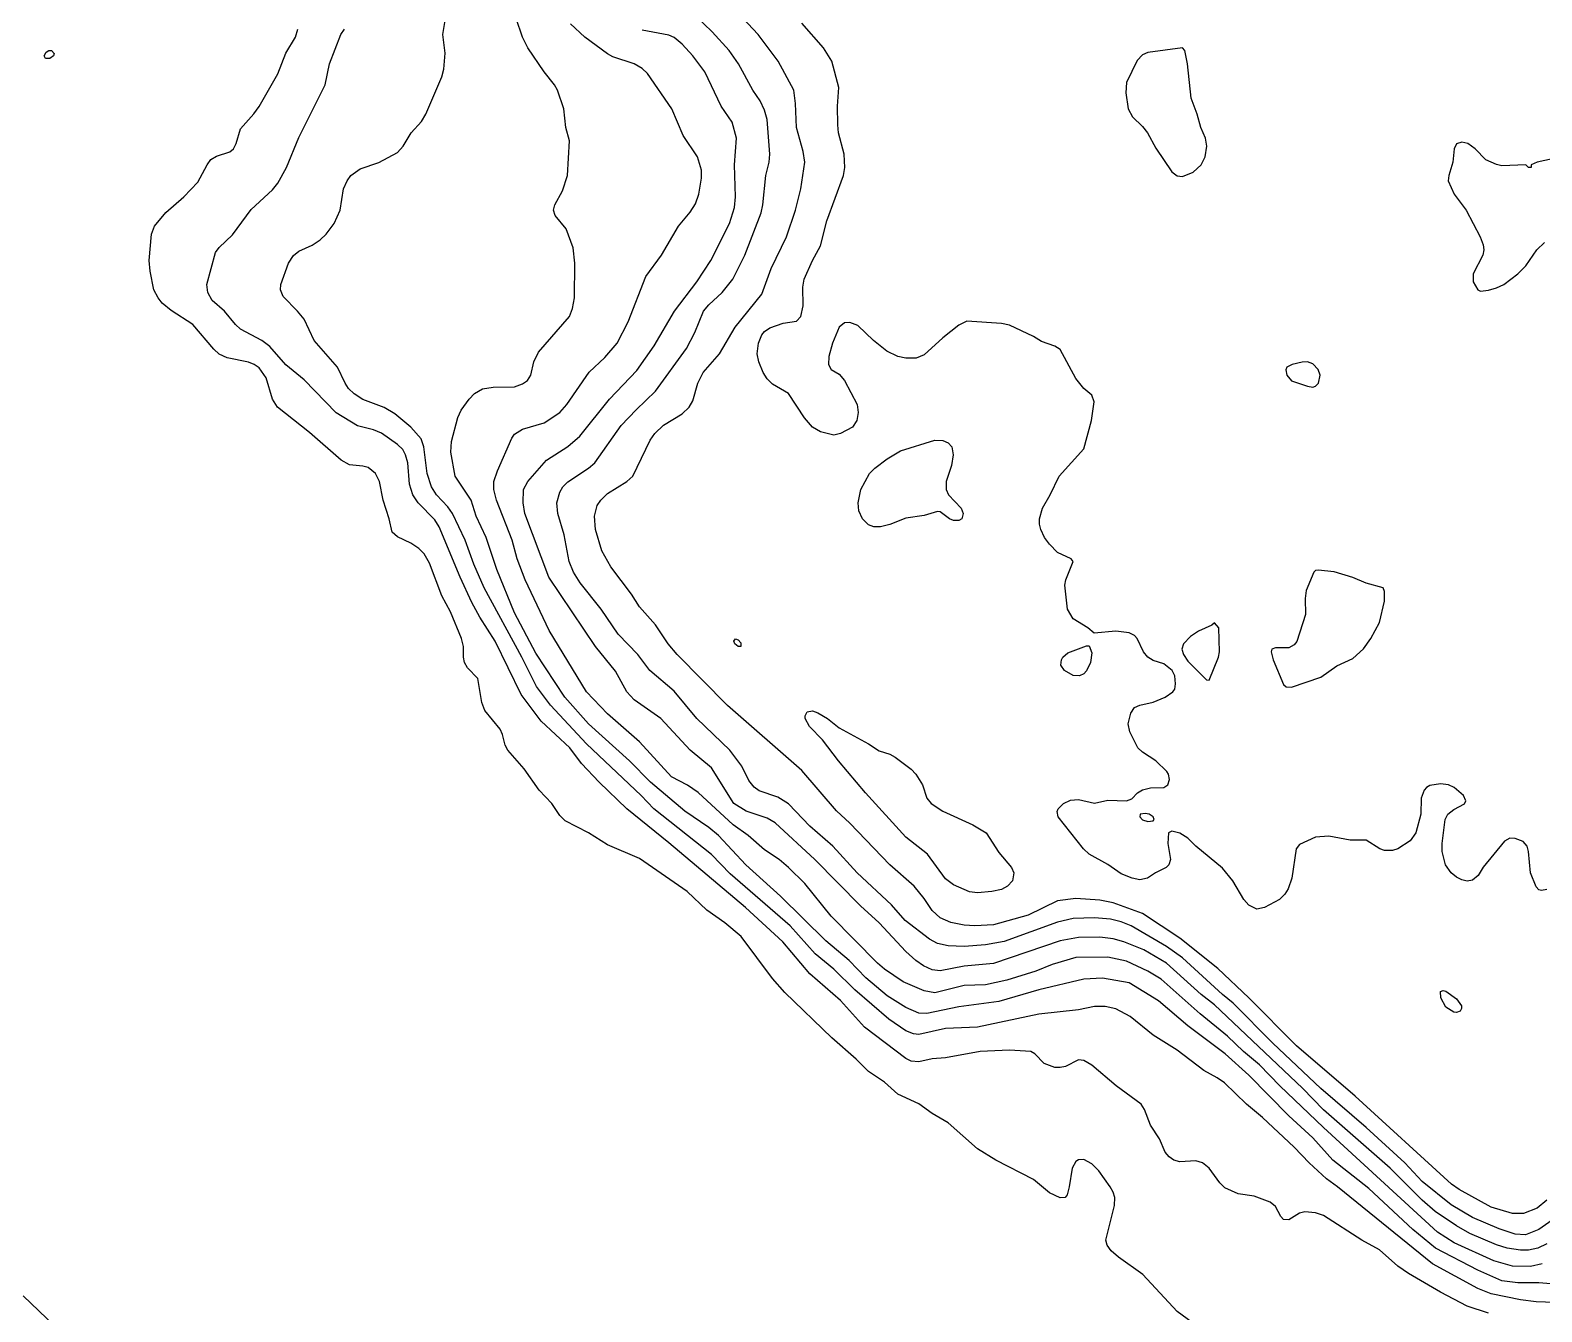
# Model space of a CAD drawing. Extents: x 474277 to 475042, y 254928 to 255625.
# Drawn here: x 474487.03 to 474530.58, y 255275.17 to 255312.1 of the extents above; entities that cross this region are included whole.
import ezdxf

# ---------------------------------------------------------------- set-up
doc = ezdxf.new("R2010")
doc.units = 0
doc.header["$MEASUREMENT"] = 0
doc.layers.add('BaseMapV2_DTM_export_MonNov09090547073261 — entities', color=1, linetype='CONTINUOUS')

msp = doc.modelspace()

# ---------------------------------------------------------------- linework, layer by layer
at = {"layer": 'BaseMapV2_DTM_export_MonNov09090547073261 — entities', "color": 15, "linetype": 'Continuous', "true_color": 0xb7484b}
for points in [[(474530.061, 255278.009, 86), (474529.738, 255278.008, 86), (474529.125, 255278.192, 86), (474528.205, 255278.7, 86), (474527.98, 255278.852, 86), (474525.207, 255281.383, 86), (474523.516, 255282.84, 86), (474522.147, 255284.219, 86), (474521.254, 255285.063, 86), (474520.154, 255285.937, 86), (474519.08, 255286.646, 86), (474518.237, 255286.96, 86), (474517.854, 255287.032, 86), (474517.163, 255287.086, 86), (474516.627, 255287.015, 86), (474515.783, 255286.604, 86), (474514.787, 255286.327, 86), (474514.25, 255286.294, 86), (474513.943, 255286.315, 86), (474513.56, 255286.388, 86), (474513.253, 255286.521, 86), (474513.023, 255286.736, 86), (474512.793, 255287.079, 86), (474512.497, 255287.44, 86), (474511.796, 255288.05, 86), (474510.646, 255289.25, 86), (474510.263, 255289.604, 86), (474509.266, 255290.765, 86), (474507.119, 255292.639, 86), (474505.67, 255294.111, 86), (474505.416, 255294.418, 86), (474505.049, 255294.967, 86), (474504.589, 255295.484, 86), (474504.359, 255295.847, 86), (474503.756, 255296.641, 86), (474503.501, 255297.101, 86), (474503.317, 255297.715, 86), (474503.285, 255298.098, 86), (474503.367, 255298.405, 86), (474503.469, 255298.558, 86), (474503.668, 255298.746, 86), (474504.217, 255299.095, 86), (474504.394, 255299.248, 86), (474504.895, 255300.286, 86), (474505.027, 255300.475, 86), (474505.279, 255300.715, 86), (474505.815, 255301.05, 86), (474506.017, 255301.242, 86), (474506.122, 255301.418, 86), (474506.267, 255301.932, 86), (474506.42, 255302.239, 86), (474506.888, 255302.775, 86), (474507.347, 255303.542, 86), (474508.116, 255304.494, 86), (474508.378, 255305.229, 86), (474508.818, 255306.149, 86), (474509.085, 255306.916, 86), (474509.235, 255307.529, 86), (474509.353, 255308.296, 86), (474509.303, 255308.603, 86), (474509.113, 255309.293, 86), (474509.082, 255309.983, 86), (474509.029, 255310.366, 86), (474508.584, 255311.21, 86), (474508.008, 255311.976, 86), (474506.966, 255313.092, 86)], [(474530.965, 255275.443, 84.75), (474530.428, 255275.457, 84.75), (474529.968, 255275.519, 84.75), (474529.125, 255275.69, 84.75), (474528.742, 255275.847, 84.75), (474527.438, 255276.553, 84.75), (474524.703, 255278.776, 84.75), (474524.378, 255279.006, 84.75), (474523.88, 255279.466, 84.75), (474523.451, 255279.921, 84.75), (474522.538, 255280.769, 84.75), (474522.075, 255281.153, 84.75), (474521.444, 255281.766, 84.75), (474521.227, 255281.919, 84.75), (474520.844, 255282.124, 84.75), (474520.077, 255282.716, 84.75), (474519.387, 255283.142, 84.75), (474518.725, 255283.683, 84.75), (474518.314, 255283.899, 84.75), (474518.007, 255283.974, 84.75), (474517.7, 255283.974, 84.75), (474517.24, 255283.874, 84.75), (474516.09, 255283.753, 84.75), (474514.326, 255283.379, 84.75), (474513.406, 255283.338, 84.75), (474512.64, 255283.164, 84.75), (474512.486, 255283.181, 84.75), (474512.256, 255283.272, 84.75), (474511.771, 255283.606, 84.75), (474510.795, 255284.45, 84.75), (474510.186, 255285.047, 84.75), (474509.649, 255285.489, 84.75), (474508.924, 255286.29, 84.75), (474507.196, 255287.797, 84.75), (474506.659, 255288.354, 84.75), (474505, 255289.664, 84.75), (474504.635, 255290.047, 84.75), (474503.055, 255291.539, 84.75), (474502.02, 255292.654, 84.75), (474501.622, 255293.191, 84.75), (474501.198, 255294.034, 84.75), (474500.114, 255296.028, 84.75), (474499.811, 255296.718, 84.75), (474499.567, 255297.408, 84.75), (474499.202, 255298.175, 84.75), (474499.068, 255298.366, 84.75), (474498.739, 255298.712, 84.75), (474498.595, 255298.942, 84.75), (474498.464, 255299.325, 84.75), (474498.372, 255300.092, 84.75), (474498.293, 255300.322, 84.75), (474497.994, 255300.663, 84.75), (474497.534, 255301.048, 84.75), (474497.228, 255301.227, 84.75), (474496.614, 255301.459, 84.75), (474496.365, 255301.625, 84.75), (474496.205, 255301.779, 84.75), (474496.102, 255301.932, 84.75), (474495.883, 255302.392, 84.75), (474495.214, 255303.159, 84.75), (474494.921, 255303.772, 84.75), (474494.734, 255304.002, 84.75), (474494.314, 255304.423, 84.75), (474494.243, 255304.616, 84.75), (474494.25, 255304.769, 84.75), (474494.47, 255305.382, 84.75), (474494.621, 255305.61, 84.75), (474494.774, 255305.731, 84.75), (474495.157, 255305.905, 84.75), (474495.387, 255306.058, 84.75), (474495.559, 255306.226, 84.75), (474495.792, 255306.532, 84.75), (474495.958, 255306.916, 84.75), (474496.057, 255307.529, 84.75), (474496.16, 255307.759, 84.75), (474496.269, 255307.913, 84.75), (474496.538, 255308.1, 84.75), (474497.074, 255308.284, 84.75), (474497.611, 255308.577, 84.75), (474497.776, 255308.756, 84.75), (474498.006, 255309.139, 84.75), (474498.301, 255309.466, 84.75), (474498.426, 255309.676, 84.75), (474498.889, 255310.75, 84.75), (474498.951, 255310.98, 84.75), (474498.988, 255311.44, 84.75), (474498.915, 255311.976, 84.75), (474499.032, 255312.667, 84.75)], [(474530.117, 255277.396, 85.75), (474529.815, 255277.407, 85.75), (474529.355, 255277.561, 85.75), (474528.588, 255277.891, 85.75), (474527.975, 255278.252, 85.75), (474527.14, 255278.929, 85.75), (474526.636, 255279.466, 85.75), (474525.521, 255280.485, 85.75), (474524.218, 255281.606, 85.75), (474522.838, 255282.912, 85.75), (474521.696, 255284.066, 85.75), (474521.381, 255284.311, 85.75), (474520.237, 255285.37, 85.75), (474519.77, 255285.7, 85.75), (474518.758, 255286.29, 85.75), (474518.467, 255286.413, 85.75), (474518.16, 255286.49, 85.75), (474517.7, 255286.521, 85.75), (474517.087, 255286.51, 85.75), (474516.627, 255286.398, 85.75), (474515.093, 255285.845, 85.75), (474514.556, 255285.744, 85.75), (474513.943, 255285.703, 85.75), (474513.483, 255285.72, 85.75), (474513.176, 255285.781, 85.75), (474512.946, 255285.909, 85.75), (474512.238, 255286.443, 85.75), (474511.847, 255286.903, 85.75), (474510.856, 255287.823, 85.75), (474510.161, 255288.59, 85.75), (474509.496, 255289.17, 85.75), (474508.882, 255289.812, 85.75), (474508.576, 255290.004, 85.75), (474508.039, 255290.186, 85.75), (474507.886, 255290.287, 85.75), (474507.732, 255290.48, 85.75), (474507.531, 255290.891, 85.75), (474507.189, 255291.351, 85.75), (474506.238, 255292.271, 85.75), (474505.585, 255293.056, 85.75), (474504.882, 255293.651, 85.75), (474504.542, 255294.111, 85.75), (474503.975, 255294.693, 85.75), (474503.481, 255295.414, 85.75), (474502.878, 255296.181, 85.75), (474502.687, 255296.488, 85.75), (474502.557, 255296.795, 85.75), (474502.419, 255297.561, 85.75), (474502.237, 255298.175, 85.75), (474502.209, 255298.481, 85.75), (474502.289, 255298.788, 85.75), (474502.379, 255298.942, 85.75), (474502.518, 255299.082, 85.75), (474503.115, 255299.478, 85.75), (474503.299, 255299.632, 85.75), (474504.058, 255300.705, 85.75), (474504.488, 255301.165, 85.75), (474505.049, 255301.703, 85.75), (474505.939, 255302.929, 85.75), (474506.179, 255303.389, 85.75), (474506.433, 255304.002, 85.75), (474506.582, 255304.19, 85.75), (474506.964, 255304.539, 85.75), (474507.272, 255304.93, 85.75), (474507.617, 255305.612, 85.75), (474508.088, 255306.839, 85.75), (474508.143, 255307.069, 85.75), (474508.228, 255307.913, 85.75), (474508.322, 255308.296, 85.75), (474508.345, 255308.526, 85.75), (474508.267, 255309.523, 85.75), (474508.192, 255309.795, 85.75), (474508.059, 255310.06, 85.75), (474507.848, 255310.366, 85.75), (474507.442, 255311.133, 85.75), (474507.169, 255311.516, 85.75), (474506.681, 255312.053, 85.75), (474506.199, 255312.516, 85.75)], [(474520.514, 255274.865, 84.25), (474520.077, 255275.182, 84.25), (474519.086, 255276.245, 84.25), (474518.39, 255276.745, 84.25), (474518.176, 255276.935, 84.25), (474518.06, 255277.089, 84.25), (474518.024, 255277.242, 84.25), (474518.278, 255278.239, 84.25), (474518.284, 255278.469, 84.25), (474518.239, 255278.622, 84.25), (474518.146, 255278.776, 84.25), (474517.822, 255279.236, 84.25), (474517.624, 255279.434, 84.25), (474517.394, 255279.562, 84.25), (474517.24, 255279.556, 84.25), (474517.163, 255279.506, 84.25), (474517.052, 255279.312, 84.25), (474516.971, 255278.776, 84.25), (474516.908, 255278.546, 84.25), (474516.853, 255278.469, 84.25), (474516.703, 255278.454, 84.25), (474516.397, 255278.604, 84.25), (474515.937, 255278.983, 84.25), (474514.85, 255279.542, 84.25), (474514.326, 255279.872, 84.25), (474513.485, 255280.616, 84.25), (474513.023, 255280.887, 84.25), (474512.64, 255281.163, 84.25), (474512.026, 255281.446, 84.25), (474511.643, 255281.79, 84.25), (474511.183, 255282.095, 84.25), (474510.832, 255282.456, 84.25), (474510.132, 255283.07, 84.25), (474508.775, 255284.373, 84.25), (474508.422, 255284.773, 84.25), (474507.515, 255285.983, 84.25), (474507.042, 255286.382, 84.25), (474506.526, 255286.75, 84.25), (474505.958, 255287.287, 84.25), (474504.589, 255288.237, 84.25), (474503.668, 255288.628, 84.25), (474503.118, 255288.974, 84.25), (474502.442, 255289.315, 84.25), (474502.288, 255289.476, 84.25), (474502.058, 255289.82, 84.25), (474501.699, 255290.2, 84.25), (474501.261, 255290.814, 84.25), (474500.797, 255291.351, 84.25), (474500.714, 255291.504, 84.25), (474500.641, 255291.811, 84.25), (474500.569, 255291.964, 84.25), (474500.125, 255292.501, 84.25), (474500.042, 255292.731, 84.25), (474499.924, 255293.421, 84.25), (474499.633, 255293.728, 84.25), (474499.545, 255293.881, 84.25), (474499.514, 255294.034, 84.25), (474499.512, 255294.341, 84.25), (474499.456, 255294.571, 84.25), (474499.143, 255295.338, 84.25), (474498.893, 255295.798, 84.25), (474498.531, 255296.746, 84.25), (474498.378, 255297.013, 84.25), (474498.224, 255297.168, 84.25), (474497.994, 255297.32, 84.25), (474497.611, 255297.498, 84.25), (474497.458, 255297.638, 84.25), (474497.374, 255298.021, 84.25), (474497.199, 255298.558, 84.25), (474497.091, 255299.095, 84.25), (474496.983, 255299.325, 84.25), (474496.768, 255299.497, 84.25), (474496.614, 255299.541, 84.25), (474496.231, 255299.576, 84.25), (474495.986, 255299.708, 84.25), (474495.081, 255300.506, 84.25), (474494.153, 255301.242, 84.25), (474494.012, 255301.472, 84.25), (474493.824, 255302.085, 84.25), (474493.624, 255302.367, 84.25), (474493.484, 255302.469, 84.25), (474493.317, 255302.536, 84.25), (474492.704, 255302.661, 84.25), (474492.474, 255302.762, 84.25), (474492.32, 255302.904, 84.25), (474491.72, 255303.619, 84.25), (474491.094, 255304.024, 84.25), (474490.836, 255304.232, 84.25), (474490.716, 255304.386, 84.25), (474490.595, 255304.616, 84.25), (474490.483, 255305.152, 84.25), (474490.461, 255305.459, 84.25), (474490.526, 255306.226, 84.25), (474490.611, 255306.456, 84.25), (474490.94, 255306.846, 84.25), (474491.455, 255307.299, 84.25), (474491.86, 255307.722, 84.25), (474492.124, 255308.219, 84.25), (474492.235, 255308.373, 84.25), (474492.397, 255308.47, 84.25), (474492.78, 255308.598, 84.25), (474492.884, 255308.679, 84.25), (474492.969, 255308.833, 84.25), (474493.087, 255309.258, 84.25), (474493.471, 255309.686, 84.25), (474493.624, 255309.902, 84.25), (474494.161, 255310.842, 84.25), (474494.391, 255311.439, 84.25), (474494.676, 255311.9, 84.25), (474494.737, 255312.13, 84.25)], [(474529.048, 255275.137, 84.5), (474528.435, 255275.34, 84.5), (474527.668, 255275.737, 84.5), (474526.748, 255276.275, 84.5), (474526.441, 255276.491, 84.5), (474525.905, 255276.955, 84.5), (474525.398, 255277.242, 84.5), (474524.294, 255277.95, 84.5), (474524.064, 255278.03, 84.5), (474523.758, 255278.057, 84.5), (474523.604, 255278.02, 84.5), (474523.298, 255277.824, 84.5), (474523.144, 255277.831, 84.5), (474523.068, 255277.917, 84.5), (474522.914, 255278.207, 84.5), (474522.761, 255278.337, 84.5), (474522.301, 255278.504, 84.5), (474521.841, 255278.57, 84.5), (474521.457, 255278.746, 84.5), (474521.304, 255278.893, 84.5), (474520.997, 255279.308, 84.5), (474520.811, 255279.466, 84.5), (474520.614, 255279.528, 84.5), (474520.154, 255279.491, 84.5), (474519.979, 255279.542, 84.5), (474519.847, 255279.638, 84.5), (474519.738, 255279.772, 84.5), (474519.573, 255280.156, 84.5), (474519.31, 255280.553, 84.5), (474519.139, 255280.999, 84.5), (474519.046, 255281.153, 84.5), (474518.318, 255281.689, 84.5), (474517.624, 255282.283, 84.5), (474517.394, 255282.415, 84.5), (474517.24, 255282.429, 84.5), (474516.857, 255282.245, 84.5), (474516.703, 255282.212, 84.5), (474516.55, 255282.216, 84.5), (474516.243, 255282.332, 84.5), (474515.98, 255282.609, 84.5), (474515.86, 255282.674, 84.5), (474515.247, 255282.715, 84.5), (474514.403, 255282.671, 84.5), (474513.406, 255282.49, 84.5), (474513.023, 255282.46, 84.5), (474512.64, 255282.371, 84.5), (474512.41, 255282.396, 84.5), (474512.256, 255282.467, 84.5), (474511.067, 255283.376, 84.5), (474510.375, 255284.143, 84.5), (474509.496, 255284.91, 84.5), (474508.72, 255285.83, 84.5), (474507.638, 255286.827, 84.5), (474505.432, 255288.689, 84.5), (474504.223, 255289.664, 84.5), (474503.422, 255290.43, 84.5), (474502.917, 255290.967, 84.5), (474502.583, 255291.427, 84.5), (474501.752, 255292.191, 84.5), (474501.177, 255292.961, 84.5), (474500.432, 255294.494, 84.5), (474499.988, 255295.187, 84.5), (474499.758, 255295.606, 84.5), (474499.417, 255296.335, 84.5), (474498.815, 255297.791, 84.5), (474498.685, 255297.991, 84.5), (474498.213, 255298.481, 84.5), (474498.057, 255298.712, 84.5), (474497.961, 255299.018, 84.5), (474497.914, 255299.632, 84.5), (474497.847, 255299.862, 84.5), (474497.764, 255300.015, 84.5), (474497.611, 255300.162, 84.5), (474497.151, 255300.487, 84.5), (474496.921, 255300.58, 84.5), (474496.461, 255300.7, 84.5), (474495.848, 255301.072, 84.5), (474494.927, 255302.022, 84.5), (474494.391, 255302.453, 84.5), (474493.931, 255302.986, 84.5), (474493.701, 255303.158, 84.5), (474493.087, 255303.489, 84.5), (474492.945, 255303.619, 84.5), (474492.63, 255304.002, 84.5), (474492.273, 255304.309, 84.5), (474492.146, 255304.539, 84.5), (474492.12, 255304.769, 84.5), (474492.373, 255305.689, 84.5), (474492.473, 255305.842, 84.5), (474492.857, 255306.2, 84.5), (474493.394, 255306.93, 84.5), (474494.007, 255307.496, 84.5), (474494.161, 255307.693, 84.5), (474494.415, 255308.143, 84.5), (474494.774, 255309.011, 84.5), (474495.527, 255310.52, 84.5), (474495.658, 255311.133, 84.5), (474495.977, 255311.976, 84.5), (474496.09, 255312.13, 84.5)], [(474530.965, 255275.969, 85), (474530.505, 255276.013, 85), (474529.892, 255276.012, 85), (474529.432, 255276.063, 85), (474528.742, 255276.374, 85), (474527.522, 255277.012, 85), (474526.866, 255277.549, 85), (474525.598, 255278.724, 85), (474524.562, 255279.542, 85), (474523.988, 255280.187, 85), (474523.298, 255280.821, 85), (474522.148, 255281.996, 85), (474521.458, 255282.609, 85), (474520.384, 255283.417, 85), (474519.54, 255284.136, 85), (474518.697, 255284.65, 85), (474517.93, 255284.784, 85), (474517.394, 255284.76, 85), (474516.09, 255284.452, 85), (474514.94, 255284.114, 85), (474513.79, 255283.963, 85), (474512.87, 255283.773, 85), (474512.64, 255283.775, 85), (474512.256, 255283.941, 85), (474511.719, 255284.278, 85), (474511.106, 255284.794, 85), (474510.623, 255285.293, 85), (474509.956, 255285.866, 85), (474508.652, 255287.151, 85), (474507.654, 255288.054, 85), (474506.861, 255288.897, 85), (474506.582, 255289.127, 85), (474505.892, 255289.593, 85), (474504.899, 255290.43, 85), (474504.299, 255291.044, 85), (474503.113, 255292.117, 85), (474502.434, 255292.884, 85), (474501.598, 255294.146, 85), (474500.985, 255295.312, 85), (474500.475, 255296.565, 85), (474500.171, 255297.485, 85), (474499.882, 255298.098, 85), (474499.732, 255298.558, 85), (474499.278, 255299.248, 85), (474499.148, 255299.938, 85), (474499.17, 255300.245, 85), (474499.347, 255300.935, 85), (474499.451, 255301.155, 85), (474499.675, 255301.472, 85), (474499.835, 255301.633, 85), (474500.065, 255301.764, 85), (474500.371, 255301.815, 85), (474500.985, 255301.827, 85), (474501.215, 255301.905, 85), (474501.357, 255302.009, 85), (474501.451, 255302.162, 85), (474501.541, 255302.545, 85), (474501.675, 255302.822, 85), (474502.57, 255303.849, 85), (474502.66, 255304.079, 85), (474502.712, 255304.386, 85), (474502.719, 255305.382, 85), (474502.672, 255305.825, 85), (474502.47, 255306.379, 85), (474502.16, 255306.763, 85), (474502.106, 255306.916, 85), (474502.149, 255307.069, 85), (474502.365, 255307.473, 85), (474502.511, 255307.913, 85), (474502.57, 255308.909, 85), (474502.461, 255309.293, 85), (474502.406, 255309.83, 85), (474502.219, 255310.366, 85), (474502.135, 255310.529, 85), (474501.841, 255310.903, 85), (474501.368, 255311.593, 85), (474501.217, 255311.9, 85), (474501.03, 255312.437, 85)], [(474530.26, 255276.475, 85.25), (474529.738, 255276.49, 85.25), (474529.202, 255276.639, 85.25), (474528.065, 255277.165, 85.25), (474527.578, 255277.472, 85.25), (474524.294, 255280.482, 85.25), (474523.039, 255281.689, 85.25), (474522.454, 255282.292, 85.25), (474521.994, 255282.67, 85.25), (474521.534, 255283.115, 85.25), (474520.745, 255283.76, 85.25), (474519.621, 255284.756, 85.25), (474519.234, 255284.99, 85.25), (474518.62, 255285.276, 85.25), (474518.084, 255285.388, 85.25), (474517.163, 255285.378, 85.25), (474516.473, 255285.182, 85.25), (474516.003, 255284.986, 85.25), (474515.17, 255284.725, 85.25), (474514.556, 255284.592, 85.25), (474513.943, 255284.573, 85.25), (474513.1, 255284.366, 85.25), (474512.793, 255284.421, 85.25), (474512.18, 255284.681, 85.25), (474511.643, 255285.047, 85.25), (474511.445, 255285.216, 85.25), (474510.109, 255286.571, 85.25), (474509.349, 255287.517, 85.25), (474508.882, 255287.976, 85.25), (474508.608, 255288.207, 85.25), (474508.192, 255288.488, 85.25), (474507.72, 255288.897, 85.25), (474507.289, 255289.204, 85.25), (474506.275, 255290.131, 85.25), (474505.969, 255290.347, 85.25), (474505.506, 255290.584, 85.25), (474504.589, 255291.594, 85.25), (474503.668, 255292.401, 85.25), (474503.055, 255293.037, 85.25), (474501.979, 255294.801, 85.25), (474501.294, 255296.258, 85.25), (474501.066, 255296.871, 85.25), (474500.914, 255297.408, 85.25), (474500.463, 255298.558, 85.25), (474500.386, 255298.865, 85.25), (474500.393, 255299.095, 85.25), (474500.498, 255299.402, 85.25), (474500.908, 255300.34, 85.25), (474500.985, 255300.459, 85.25), (474501.215, 255300.6, 85.25), (474501.839, 255300.782, 85.25), (474502.288, 255301.085, 85.25), (474502.488, 255301.318, 85.25), (474503.132, 255302.245, 85.25), (474503.592, 255302.669, 85.25), (474503.94, 255303.082, 85.25), (474504.264, 255303.695, 85.25), (474504.768, 255304.999, 85.25), (474505.221, 255305.612, 85.25), (474505.708, 255306.456, 85.25), (474506.045, 255306.857, 85.25), (474506.199, 255307.092, 85.25), (474506.292, 255307.376, 85.25), (474506.368, 255307.836, 85.25), (474506.373, 255308.066, 85.25), (474506.256, 255308.449, 85.25), (474505.841, 255309.063, 85.25), (474505.514, 255309.83, 85.25), (474504.819, 255310.849, 85.25), (474504.665, 255310.992, 85.25), (474504.43, 255311.133, 85.25), (474503.822, 255311.334, 85.25), (474503.668, 255311.413, 85.25), (474503.009, 255311.9, 85.25), (474502.595, 255312.285, 85.25)], [(474530.474, 255277.012, 85.5), (474530.198, 255276.952, 85.5), (474529.968, 255276.953, 85.5), (474529.585, 255277.007, 85.5), (474529.278, 255277.104, 85.5), (474528.512, 255277.433, 85.5), (474528.128, 255277.652, 85.5), (474527.515, 255278.065, 85.5), (474527.139, 255278.392, 85.5), (474526.215, 255279.312, 85.5), (474524.294, 255280.99, 85.5), (474523.687, 255281.613, 85.5), (474521.151, 255284.016, 85.5), (474520.767, 255284.319, 85.5), (474519.771, 255285.216, 85.5), (474519.121, 255285.6, 85.5), (474518.544, 255285.83, 85.5), (474518.237, 255285.919, 85.5), (474517.854, 255285.966, 85.5), (474517.24, 255285.957, 85.5), (474516.703, 255285.859, 85.5), (474514.787, 255285.207, 85.5), (474513.943, 255285.128, 85.5), (474513.253, 255285, 85.5), (474513.023, 255285.022, 85.5), (474512.766, 255285.14, 85.5), (474512.546, 255285.293, 85.5), (474512.256, 255285.551, 85.5), (474511.489, 255286.377, 85.5), (474510.953, 255286.87, 85.5), (474509.637, 255288.207, 85.5), (474508.499, 255289.26, 85.5), (474508.269, 255289.399, 85.5), (474507.656, 255289.595, 85.5), (474507.306, 255289.817, 85.5), (474506.659, 255290.842, 85.5), (474506.046, 255291.351, 85.5), (474505.202, 255292.272, 85.5), (474504.435, 255292.81, 85.5), (474504.225, 255293.037, 85.5), (474503.899, 255293.628, 85.5), (474503.318, 255294.341, 85.5), (474501.972, 255296.335, 85.5), (474501.283, 255298.175, 85.5), (474501.231, 255298.481, 85.5), (474501.247, 255298.865, 85.5), (474501.373, 255299.095, 85.5), (474501.905, 255299.707, 85.5), (474502.518, 255300.109, 85.5), (474502.865, 255300.398, 85.5), (474503.718, 255301.472, 85.5), (474504.512, 255302.293, 85.5), (474505.005, 255303.005, 85.5), (474505.599, 255304.002, 85.5), (474506.239, 255304.846, 85.5), (474506.639, 255305.459, 85.5), (474507.177, 255306.532, 85.5), (474507.325, 255306.993, 85.5), (474507.353, 255307.299, 85.5), (474507.324, 255308.219, 85.5), (474507.379, 255308.986, 85.5), (474507.257, 255309.446, 85.5), (474506.944, 255309.906, 85.5), (474506.468, 255310.903, 85.5), (474506.121, 255311.363, 85.5), (474505.815, 255311.696, 85.5), (474505.585, 255311.886, 85.5), (474505.432, 255311.959, 85.5), (474504.665, 255312.103, 85.5)], [(474522.597, 255286.827, 86.25), (474522.377, 255286.777, 86.25), (474522.147, 255286.886, 86.25), (474522, 255287.057, 86.25), (474521.687, 255287.59, 86.25), (474521.381, 255287.953, 86.25), (474520.62, 255288.59, 86.25), (474520.384, 255288.823, 86.25), (474520.154, 255288.964, 86.25), (474519.924, 255289.017, 86.25), (474519.832, 255288.974, 86.25), (474519.81, 255288.667, 86.25), (474519.886, 255288.207, 86.25), (474519.839, 255288.054, 86.25), (474519.766, 255287.977, 86.25), (474519.451, 255287.823, 86.25), (474519.223, 255287.67, 86.25), (474519.004, 255287.622, 86.25), (474518.779, 255287.67, 86.25), (474518.467, 255287.792, 86.25), (474518.084, 255288.062, 86.25), (474517.544, 255288.36, 86.25), (474517.382, 255288.514, 86.25), (474516.652, 255289.434, 86.25), (474516.622, 255289.587, 86.25), (474516.651, 255289.664, 86.25), (474516.805, 255289.817, 86.25), (474517.01, 255289.916, 86.25), (474517.24, 255289.936, 86.25), (474517.7, 255289.824, 86.25), (474518.084, 255289.916, 86.25), (474518.62, 255289.892, 86.25), (474518.774, 255289.957, 86.25), (474518.94, 255290.124, 86.25), (474519.08, 255290.21, 86.25), (474519.31, 255290.266, 86.25), (474519.694, 255290.282, 86.25), (474519.806, 255290.354, 86.25), (474519.859, 255290.507, 86.25), (474519.829, 255290.66, 86.25), (474519.784, 255290.737, 86.25), (474519.464, 255291.044, 86.25), (474519.08, 255291.295, 86.25), (474518.942, 255291.427, 86.25), (474518.711, 255291.887, 86.25), (474518.67, 255292.117, 86.25), (474518.742, 255292.424, 86.25), (474518.85, 255292.58, 86.25), (474519.004, 255292.654, 86.25), (474519.387, 255292.738, 86.25), (474519.738, 255292.884, 86.25), (474519.958, 255293.037, 86.25), (474520.012, 255293.114, 86.25), (474520.035, 255293.267, 86.25), (474520.012, 255293.498, 86.25), (474519.938, 255293.651, 86.25), (474519.694, 255293.847, 86.25), (474519.387, 255293.943, 86.25), (474519.234, 255294.035, 86.25), (474519.111, 255294.188, 86.25), (474518.927, 255294.568, 86.25), (474518.85, 255294.657, 86.25), (474518.697, 255294.732, 86.25), (474518.314, 255294.786, 86.25), (474517.692, 255294.724, 86.25), (474517.507, 255294.878, 86.25), (474517.087, 255295.136, 86.25), (474516.917, 255295.414, 86.25), (474516.838, 255296.105, 86.25), (474516.867, 255296.258, 86.25), (474517.084, 255296.795, 86.25), (474517.025, 255296.871, 86.25), (474516.627, 255297.051, 86.25), (474516.397, 255297.289, 86.25), (474516.259, 255297.485, 86.25), (474516.147, 255297.715, 86.25), (474516.111, 255297.868, 86.25), (474516.114, 255298.021, 86.25), (474516.202, 255298.328, 86.25), (474516.423, 255298.712, 86.25), (474516.678, 255299.248, 86.25), (474517.394, 255300.039, 86.25), (474517.615, 255300.858, 86.25), (474517.686, 255301.395, 86.25), (474517.624, 255301.584, 86.25), (474517.387, 255301.779, 86.25), (474517.163, 255302.067, 86.25), (474516.703, 255302.901, 86.25), (474516.55, 255302.998, 86.25), (474516.167, 255303.133, 86.25), (474515.937, 255303.277, 86.25), (474515.247, 255303.601, 86.25), (474515.017, 255303.644, 86.25), (474514.02, 255303.719, 86.25), (474513.79, 255303.602, 86.25), (474513.33, 255303.235, 86.25), (474512.793, 255302.75, 86.25), (474512.563, 255302.653, 86.25), (474512.256, 255302.65, 86.25), (474512.026, 255302.701, 86.25), (474511.712, 255302.852, 86.25), (474511.332, 255303.159, 86.25), (474510.876, 255303.588, 86.25), (474510.646, 255303.677, 86.25), (474510.493, 255303.663, 86.25), (474510.336, 255303.542, 86.25), (474510.143, 255303.082, 86.25), (474510.04, 255302.699, 86.25), (474510.031, 255302.469, 86.25), (474510.109, 255302.323, 86.25), (474510.339, 255302.192, 86.25), (474510.493, 255302.005, 86.25), (474510.859, 255301.318, 86.25), (474510.891, 255301.088, 86.25), (474510.848, 255300.858, 86.25), (474510.723, 255300.666, 86.25), (474510.376, 255300.475, 86.25), (474510.186, 255300.429, 86.25), (474509.803, 255300.531, 86.25), (474509.573, 255300.662, 86.25), (474509.343, 255300.933, 86.25), (474508.882, 255301.631, 86.25), (474508.422, 255301.896, 86.25), (474508.269, 255302.056, 86.25), (474508.149, 255302.239, 86.25), (474508.023, 255302.545, 86.25), (474507.98, 255302.775, 86.25), (474508.02, 255303.082, 86.25), (474508.116, 255303.324, 86.25), (474508.192, 255303.416, 86.25), (474508.346, 255303.521, 86.25), (474508.729, 255303.653, 86.25), (474509.112, 255303.718, 86.25), (474509.237, 255303.849, 86.25), (474509.305, 255304.156, 86.25), (474509.293, 255304.692, 86.25), (474509.332, 255304.922, 86.25), (474509.573, 255305.462, 86.25), (474509.803, 255305.888, 86.25), (474509.98, 255306.609, 86.25), (474510.464, 255307.913, 86.25), (474510.5, 255308.143, 86.25), (474510.487, 255308.526, 86.25), (474510.325, 255309.139, 86.25), (474510.297, 255309.369, 86.25), (474510.293, 255309.906, 86.25), (474510.334, 255310.443, 86.25), (474510.124, 255311.21, 86.25), (474509.886, 255311.593, 86.25), (474509.266, 255312.299, 86.25)], [(474487.592, 255311.286, 84.25), (474487.475, 255311.286, 84.25), (474487.431, 255311.363, 84.25), (474487.49, 255311.47, 84.25), (474487.566, 255311.516, 84.25), (474487.643, 255311.517, 84.25), (474487.72, 255311.431, 84.25), (474487.703, 255311.363, 84.25), (474487.592, 255311.286, 84.25)], [(474520.231, 255307.887, 86.25), (474520.537, 255308.009, 86.25), (474520.767, 255308.218, 86.25), (474520.889, 255308.449, 86.25), (474520.935, 255308.756, 86.25), (474520.899, 255308.986, 86.25), (474520.757, 255309.293, 86.25), (474520.66, 255309.676, 86.25), (474520.479, 255310.136, 86.25), (474520.375, 255311.133, 86.25), (474520.304, 255311.516, 86.25), (474520.231, 255311.59, 86.25), (474519.234, 255311.456, 86.25), (474519.08, 255311.388, 86.25), (474518.927, 255311.23, 86.25), (474518.621, 255310.596, 86.25), (474518.598, 255310.29, 86.25), (474518.669, 255309.83, 86.25), (474518.788, 255309.6, 86.25), (474519.08, 255309.325, 86.25), (474519.226, 255309.139, 86.25), (474519.464, 255308.704, 86.25), (474519.924, 255308.013, 86.25), (474520.077, 255307.904, 86.25), (474520.231, 255307.887, 86.25)], [(474531.119, 255308.438, 86.25), (474530.454, 255308.296, 86.25), (474530.283, 255308.219, 86.25), (474530.275, 255308.141, 86.25), (474530.198, 255308.14, 86.25), (474530.122, 255308.217, 86.25), (474529.432, 255308.191, 86.25), (474529.278, 255308.225, 86.25), (474528.972, 255308.364, 86.25), (474528.665, 255308.68, 86.25), (474528.456, 255308.833, 86.25), (474528.282, 255308.877, 86.25), (474528.128, 255308.823, 86.25), (474528.059, 255308.679, 86.25), (474528.025, 255308.296, 86.25), (474527.903, 255307.913, 86.25), (474527.887, 255307.759, 86.25), (474528.061, 255307.376, 86.25), (474528.406, 255306.916, 86.25), (474528.808, 255306.149, 86.25), (474528.897, 255305.919, 86.25), (474528.914, 255305.766, 86.25), (474528.89, 255305.612, 86.25), (474528.605, 255305.076, 86.25), (474528.608, 255304.846, 86.25), (474528.742, 255304.617, 86.25), (474528.818, 255304.581, 86.25), (474529.048, 255304.613, 86.25)], [(474529.048, 255304.613, 86.25), (474529.278, 255304.672, 86.25), (474529.496, 255304.769, 86.25), (474529.892, 255305.083, 86.25), (474530.122, 255305.307, 86.25), (474530.444, 255305.766, 86.25), (474530.659, 255305.979, 86.25)], [(474524.064, 255301.839, 86.25), (474524.152, 255301.932, 86.25), (474524.2, 255302.162, 86.25), (474524.141, 255302.32, 86.25), (474523.988, 255302.487, 86.25), (474523.834, 255302.541, 86.25), (474523.681, 255302.535, 86.25), (474523.388, 255302.469, 86.25), (474523.237, 255302.392, 86.25), (474523.207, 255302.315, 86.25), (474523.241, 255302.162, 86.25), (474523.374, 255301.996, 86.25), (474523.834, 255301.838, 86.25), (474523.988, 255301.818, 86.25), (474524.064, 255301.839, 86.25)], [(474511.533, 255297.791, 86.25), (474511.336, 255297.786, 86.25), (474511.183, 255297.845, 86.25), (474511.011, 255298.021, 86.25), (474510.91, 255298.251, 86.25), (474510.89, 255298.481, 86.25), (474510.965, 255298.865, 86.25), (474511.216, 255299.325, 86.25), (474511.366, 255299.478, 86.25), (474511.719, 255299.745, 86.25), (474512.103, 255299.978, 86.25), (474513.1, 255300.283, 86.25), (474513.33, 255300.28, 86.25), (474513.483, 255300.206, 86.25), (474513.584, 255300.092, 86.25), (474513.623, 255299.862, 86.25), (474513.575, 255299.555, 86.25), (474513.423, 255299.095, 86.25), (474513.423, 255298.865, 86.25), (474513.487, 255298.712, 86.25), (474513.854, 255298.328, 86.25), (474513.91, 255298.175, 86.25), (474513.874, 255298.021, 86.25), (474513.79, 255297.974, 86.25), (474513.636, 255297.97, 86.25), (474513.517, 255298.021, 86.25), (474513.253, 255298.22, 86.25), (474513.176, 255298.236, 86.25), (474512.793, 255298.114, 86.25), (474512.256, 255298.038, 86.25), (474511.796, 255297.856, 86.25), (474511.533, 255297.791, 86.25)], [(474523.374, 255293.175, 86.25), (474524.218, 255293.463, 86.25), (474524.678, 255293.781, 86.25), (474525.138, 255294.001, 86.25), (474525.445, 255294.278, 86.25), (474525.659, 255294.571, 86.25), (474525.905, 255295.031, 86.25), (474526.056, 255295.644, 86.25), (474526.058, 255295.928, 86.25), (474526.014, 255296.028, 86.25), (474525.521, 255296.163, 86.25), (474525.138, 255296.334, 86.25), (474524.601, 255296.491, 86.25), (474524.141, 255296.539, 86.25), (474524.064, 255296.534, 86.25), (474524.018, 255296.488, 86.25), (474523.798, 255295.951, 86.25), (474523.764, 255295.721, 86.25), (474523.775, 255295.261, 86.25), (474523.528, 255294.488, 86.25), (474523.451, 255294.392, 86.25), (474523.298, 255294.308, 86.25), (474522.914, 255294.307, 86.25), (474522.805, 255294.264, 86.25), (474522.79, 255294.188, 86.25), (474522.843, 255293.958, 86.25), (474523.144, 255293.25, 86.25), (474523.221, 255293.178, 86.25), (474523.374, 255293.175, 86.25)], [(474520.997, 255293.375, 86.25), (474521.27, 255294.034, 86.25), (474521.303, 255294.188, 86.25), (474521.278, 255294.878, 86.25), (474521.151, 255295.023, 86.25), (474521.082, 255294.954, 86.25), (474520.691, 255294.782, 86.25), (474520.461, 255294.629, 86.25), (474520.266, 255294.418, 86.25), (474520.212, 255294.264, 86.25), (474520.257, 255294.111, 86.25), (474520.384, 255293.923, 86.25), (474520.921, 255293.378, 86.25), (474520.997, 255293.375, 86.25)], [(474507.504, 255294.341, 86.25), (474507.426, 255294.338, 86.25), (474507.33, 255294.418, 86.25), (474507.301, 255294.494, 86.25), (474507.349, 255294.559, 86.25), (474507.426, 255294.532, 86.25), (474507.502, 255294.452, 86.25), (474507.504, 255294.341, 86.25)], [(474517.265, 255293.498, 86.25), (474517.087, 255293.507, 86.25), (474516.832, 255293.651, 86.25), (474516.731, 255293.804, 86.25), (474516.745, 255293.958, 86.25), (474516.785, 255294.034, 86.25), (474516.933, 255294.163, 86.25), (474517.47, 255294.359, 86.25), (474517.547, 255294.36, 86.25), (474517.624, 255294.162, 86.25), (474517.583, 255293.881, 86.25), (474517.47, 255293.642, 86.25), (474517.394, 255293.555, 86.25), (474517.265, 255293.498, 86.25)], [(474514.736, 255287.287, 86.25), (474514.326, 255287.242, 86.25), (474514.096, 255287.27, 86.25), (474513.636, 255287.479, 86.25), (474513.406, 255287.652, 86.25), (474512.881, 255288.36, 86.25), (474512.256, 255288.853, 86.25), (474511.101, 255290.124, 86.25), (474510.324, 255291.044, 86.25), (474509.86, 255291.657, 86.25), (474509.48, 255292.041, 86.25), (474509.361, 255292.271, 86.25), (474509.358, 255292.347, 86.25), (474509.419, 255292.456, 86.25), (474509.573, 255292.488, 86.25), (474509.726, 255292.43, 86.25), (474510.006, 255292.271, 86.25), (474510.339, 255292.003, 86.25), (474511.183, 255291.542, 86.25), (474511.489, 255291.339, 86.25), (474511.796, 255291.242, 86.25), (474511.95, 255291.156, 86.25), (474512.41, 255290.811, 86.25), (474512.551, 255290.66, 86.25), (474512.742, 255290.354, 86.25), (474512.862, 255289.97, 86.25), (474512.994, 255289.817, 86.25), (474513.33, 255289.6, 86.25), (474514.194, 255289.204, 86.25), (474514.575, 255288.974, 86.25), (474514.94, 255288.403, 86.25), (474515.308, 255287.977, 86.25), (474515.372, 255287.823, 86.25), (474515.332, 255287.593, 86.25), (474515.189, 255287.44, 86.25), (474515.017, 255287.342, 86.25), (474514.736, 255287.287, 86.25)], [(474530.735, 255287.344, 86.25), (474530.582, 255287.314, 86.25), (474530.505, 255287.335, 86.25), (474530.428, 255287.42, 86.25), (474530.261, 255287.823, 86.25), (474530.207, 255288.437, 86.25), (474530.169, 255288.59, 86.25), (474530.045, 255288.723, 86.25), (474529.815, 255288.81, 86.25), (474529.662, 255288.819, 86.25), (474529.508, 255288.732, 86.25), (474528.895, 255287.985, 86.25), (474528.752, 255287.747, 86.25), (474528.588, 255287.614, 86.25), (474528.435, 255287.585, 86.25), (474528.282, 255287.622, 86.25), (474528.128, 255287.698, 86.25), (474527.976, 255287.823, 86.25), (474527.813, 255288.054, 86.25), (474527.711, 255288.437, 86.25), (474527.711, 255288.667, 86.25), (474527.804, 255289.357, 86.25), (474527.882, 255289.51, 86.25), (474528.052, 255289.642, 86.25), (474528.358, 255289.809, 86.25), (474528.397, 255289.894, 86.25), (474528.333, 255290.047, 86.25), (474528.059, 255290.277, 86.25), (474527.898, 255290.36, 86.25), (474527.668, 255290.389, 86.25), (474527.361, 255290.337, 86.25), (474527.26, 255290.277, 86.25), (474527.199, 255290.2, 86.25), (474527.107, 255289.97, 86.25), (474527.098, 255289.51, 86.25), (474526.958, 255288.974, 86.25), (474526.79, 255288.744, 86.25), (474526.441, 255288.512, 86.25), (474526.288, 255288.461, 86.25), (474526.058, 255288.465, 86.25), (474525.923, 255288.514, 86.25), (474525.521, 255288.758, 86.25), (474525.061, 255288.761, 86.25), (474524.448, 255288.873, 86.25), (474524.064, 255288.844, 86.25), (474523.604, 255288.641, 86.25), (474523.505, 255288.514, 86.25), (474523.381, 255287.67, 86.25), (474523.282, 255287.363, 86.25), (474523.179, 255287.21, 86.25), (474523.023, 255287.057, 86.25), (474522.597, 255286.827, 86.25)], [(474519.387, 255289.315, 86.25), (474519.419, 255289.357, 86.25), (474519.387, 255289.434, 86.25), (474519.275, 255289.51, 86.25), (474519.157, 255289.533, 86.25), (474519.013, 255289.51, 86.25), (474519, 255289.434, 86.25), (474519.08, 255289.351, 86.25), (474519.234, 255289.298, 86.25), (474519.387, 255289.315, 86.25)], [(474528.234, 255283.836, 86.25), (474528.128, 255283.8, 86.25), (474528.052, 255283.81, 86.25), (474527.821, 255283.948, 86.25), (474527.673, 255284.22, 86.25), (474527.668, 255284.406, 86.25), (474527.745, 255284.432, 86.25), (474527.821, 255284.408, 86.25), (474528.128, 255284.19, 86.25), (474528.268, 255283.99, 86.25), (474528.276, 255283.913, 86.25), (474528.234, 255283.836, 86.25)], [(474530.735, 255278.388, 86), (474530.455, 255278.162, 86), (474530.061, 255278.009, 86)], [(474530.889, 255277.81, 85.75), (474530.505, 255277.542, 85.75), (474530.117, 255277.396, 85.75)], [(474530.735, 255277.13, 85.5), (474530.474, 255277.012, 85.5)], [(474530.593, 255276.552, 85.25), (474530.26, 255276.475, 85.25)], [(474486.83, 255275.632, 84.25), (474488.18, 255274.334, 84.25)]]:
    msp.add_polyline3d(points, dxfattribs=at)

doc.saveas('drawing.dxf')
